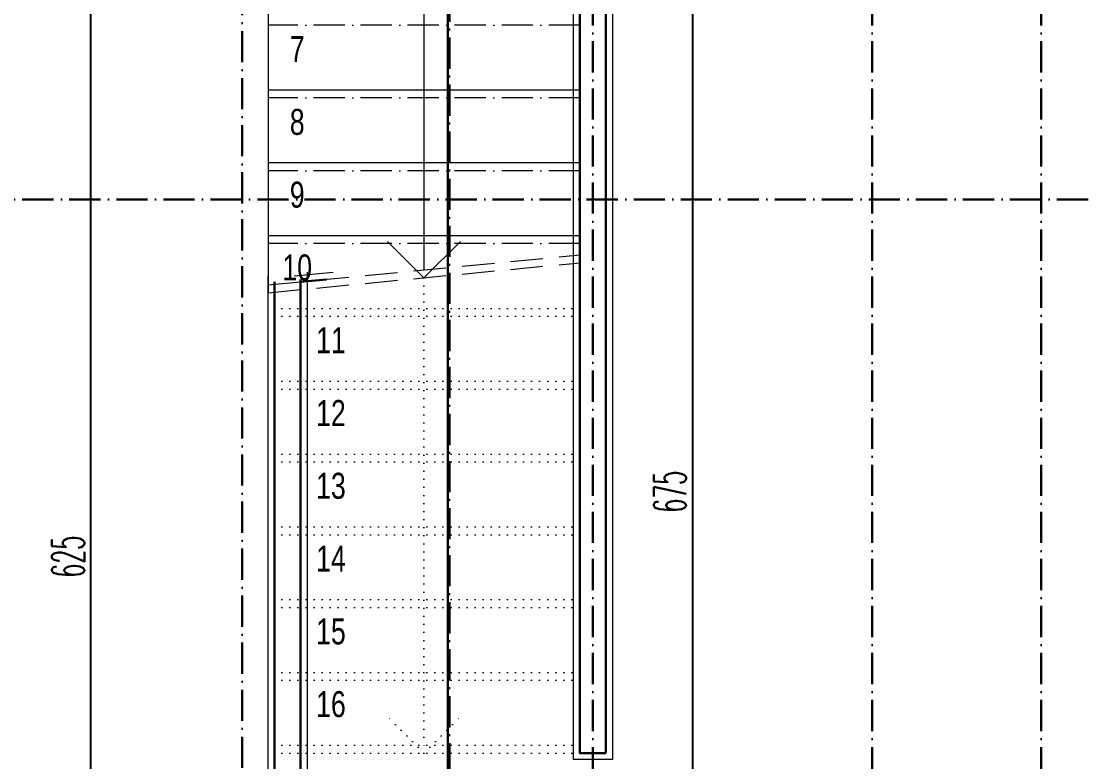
# Model space of a CAD drawing. Extents: x 775040 to 808375, y 4159409 to 4163651.
# Drawn here: x 781780.1 to 782189.4, y 4161177.4 to 4161462.3 of the extents above; entities that cross this region are included whole.
import ezdxf
from ezdxf.enums import TextEntityAlignment as Align

# ---------------------------------------------------------------- set-up
doc = ezdxf.new("R2010")
doc.units = 0
doc.header["$MEASUREMENT"] = 0
doc.header["$PDMODE"] = 3
for name, pattern in [('ACAD_ISO07W100', [3, 0, -3]), ('ACAD_ISO10W100', [18, 12, -3, 0, -3]), ('DUZ', [500, 500]), ('HIDDEN', [0.375, 0.25, -0.125])]:
    doc.linetypes.add(name, pattern=pattern)
doc.layers.get('0').update_dxf_attribs({"linetype": 'DUZ'})
for name, color, linetype, lineweight in [('Z_ duvar', 7, 'Continuous', 30), ('Z_aks', 2, 'ACAD_ISO10W100', 30), ('Z_g2', 2, 'Continuous', 9), ('Z_iç ölçü dikey', 111, 'Continuous', 25), ('Z_kesit çizgisi', 6, 'ACAD_ISO10W100', 30), ('Z_merdiven', 5, 'Continuous', 20), ('Z_sıva', 241, 'Continuous', 5), ('Z_yazı', 4, 'Continuous', 20)]:
    doc.layers.add(name, color=color, linetype=linetype, lineweight=lineweight)
doc.styles.add('10', font='swisscl.ttf', dxfattribs={"height": 10})
doc.styles.add('OLCUIC', font='ROMANS.SHX', dxfattribs={"width": 0.5})
doc.dimstyles.new('ölçü 50', dxfattribs={"dimtxt": 12.5, "dimasz": 7, "dimexe": 5.3, "dimexo": 5, "dimgap": 2.5, "dimtad": 1, "dimdec": 0, "dimzin": 9, "dimdsep": 46, "dimtxsty": 'OLCUIC', "dimblk1": 'ARCHTICK', "dimblk2": 'ARCHTICK', "dimsah": 1, "dimcen": 0, "dimdle": 5.5, "dimadec": 0, "dimazin": 0, "dimtfac": 1, "dimtdec": 0, "dimtix": 1, "dimtofl": 0, "dimtmove": 1, "dimatfit": 3, "dimldrblk": 'ARCHTICK', "dimfxl": 0, "dimtolj": 1, "dimtzin": 0, "dimarcsym": 0})

# ---------------------------------------------------------------- blocks, each defined once
blk = doc.blocks.new('_ARCHTICK')
at = {"color": 0, "linetype": 'ByBlock', "const_width": 0.15}
blk.add_lwpolyline([(-0.5, -0.5), (0.5, 0.5)], dxfattribs=at)
blk = doc.blocks.new('*D809')
at = {"layer": 'Defpoints', "color": 0, "linetype": 'Continuous', "transparency": 16777216}
for p in [(782017.64, 4161618.75), (782038.55, 4161618.75), (782000.49, 4160943.75)]:
    blk.add_point(p, dxfattribs=at)
at = {"layer": 'Z_iç ölçü dikey', "color": 0, "linetype": 'Continuous', "lineweight": -2, "transparency": 16777216}
for p, q in [((782038.55, 4160938.25), (782038.55, 4161624.25)), ((782030.55, 4161618.75), (782043.85, 4161618.75)), ((782030.55, 4160943.75), (782043.85, 4160943.75))]:
    blk.add_line(p, q, dxfattribs=at)
at = {"layer": 'Z_iç ölçü dikey', "color": 0, "linetype": 'Continuous', "lineweight": -2, "transparency": 16777216, "xscale": 7, "yscale": 7, "zscale": 7}
for p, rotation in [((782038.55, 4161618.75), 90), ((782038.55, 4160943.75), 270)]:
    blk.add_blockref('_ARCHTICK', p, dxfattribs=dict(at, rotation=rotation))
at = {"layer": 'Z_iç ölçü dikey', "color": 0, "linetype": 'Continuous', "transparency": 16777216, "insert": (782029.8, 4161281.25), "char_height": 12.5, "attachment_point": 5, "rotation": 90, "style": 'OLCUIC'}
blk.add_mtext('\\A1;675', dxfattribs=at)
blk = doc.blocks.new('*D823')
at = {"layer": 'Defpoints', "color": 0, "linetype": 'Continuous', "transparency": 16777216}
for p in [(781806.94, 4161568.75), (781845.14, 4161568.75), (781845.14, 4160943.75)]:
    blk.add_point(p, dxfattribs=at)
at = {"layer": 'Z_iç ölçü dikey', "color": 0, "linetype": 'Continuous', "lineweight": -2, "transparency": 16777216}
for p, q in [((781806.94, 4160938.25), (781806.94, 4161574.25)), ((781814.94, 4161568.75), (781801.64, 4161568.75)), ((781814.94, 4160943.75), (781801.64, 4160943.75))]:
    blk.add_line(p, q, dxfattribs=at)
at = {"layer": 'Z_iç ölçü dikey', "color": 0, "linetype": 'Continuous', "lineweight": -2, "transparency": 16777216, "xscale": 7, "yscale": 7, "zscale": 7}
for p, rotation in [((781806.94, 4161568.75), 90), ((781806.94, 4160943.75), 270)]:
    blk.add_blockref('_ARCHTICK', p, dxfattribs=dict(at, rotation=rotation))
at = {"layer": 'Z_iç ölçü dikey', "color": 0, "linetype": 'Continuous', "transparency": 16777216, "insert": (781798.19, 4161256.25), "char_height": 12.5, "attachment_point": 5, "rotation": 90, "style": 'OLCUIC'}
blk.add_mtext('\\A1;625', dxfattribs=at)

msp = doc.modelspace()

# ---------------------------------------------------------------- linework, layer by layer
at = {"layer": 'Z_ duvar', "linetype": 'Continuous'}
for p, q in [((781995.14, 4161628.75), (781995.14, 4161180.75)), ((782005.14, 4161180.75), (782005.14, 4161618.75)), ((781877.64, 4161362.01), (781877.64, 4160943.66)), ((781887.64, 4160943.75), (781887.64, 4161362.97)), ((781887.64, 4161362.01), (781897.64, 4161362.97)), ((781995.14, 4161180.75), (782005.14, 4161180.75))]:
    msp.add_line(p, q, dxfattribs=at)
at = {"layer": 'Z_aks'}
for p, q in [((781865.14, 4159509.81), (781865.14, 4163651.37)), ((782000.14, 4159668.75), (782000.14, 4163028.75)), ((782107.64, 4159668.75), (782107.64, 4163028.75)), ((782172.64, 4159668.75), (782172.64, 4163028.75)), ((783077.64, 4161393.75), (780267.64, 4161393.75))]:
    msp.add_line(p, q, dxfattribs=at)
at = {"layer": 'Z_g2', "linetype": 'HIDDEN', "ltscale": 50}
for p, q in [((781875.14, 4161360.81), (781995.14, 4161372.35)), ((781875.14, 4161357.81), (781995.14, 4161369.35))]:
    msp.add_line(p, q, dxfattribs=at)
at = {"layer": 'Z_kesit çizgisi', "linetype": 'Continuous'}
msp.add_line((781944.3, 4162908.7), (781944.3, 4159734.81), dxfattribs=at)
at = {"layer": 'Z_kesit çizgisi'}
msp.add_line((781945.02, 4162903.99), (781945.02, 4160704.69), dxfattribs=at)
at = {"layer": 'Z_merdiven', "color": 1, "linetype": 'Continuous'}
for p, q in [((781935.14, 4161628.75), (781935.14, 4161366.58)), ((781875.14, 4161568.75), (781875.14, 4161357.81)), ((781935.14, 4161363.58), (781921.14, 4161377.58)), ((781935.14, 4161363.58), (781949.14, 4161377.58))]:
    msp.add_line(p, q, dxfattribs=at)
at = {"layer": 'Z_merdiven', "linetype": 'ACAD_ISO10W100'}
for p, q in [((781995.14, 4161460.75), (781875.14, 4161460.75)), ((781995.14, 4161432.75), (781875.14, 4161432.75)), ((781995.14, 4161404.75), (781875.14, 4161404.75)), ((781995.14, 4161376.75), (781875.14, 4161376.75))]:
    msp.add_line(p, q, dxfattribs=at)
at = {"layer": 'Z_merdiven', "linetype": 'Continuous'}
for p, q in [((781995.14, 4161435.75), (781875.14, 4161435.75)), ((781995.14, 4161407.75), (781875.14, 4161407.75)), ((781995.14, 4161379.75), (781875.14, 4161379.75))]:
    msp.add_line(p, q, dxfattribs=at)
at = {"layer": 'Z_merdiven', "color": 1, "linetype": 'ACAD_ISO07W100'}
for p, q in [((781935.14, 4161363.58), (781935.14, 4161180.75)), ((781935.14, 4161180.75), (781921.14, 4161194.75)), ((781935.14, 4161180.75), (781949.14, 4161194.75))]:
    msp.add_line(p, q, dxfattribs=at)
at = {"layer": 'Z_merdiven', "linetype": 'ACAD_ISO07W100'}
for p, q in [((781995.14, 4161351.75), (781875.14, 4161351.75)), ((781995.14, 4161348.75), (781875.14, 4161348.75)), ((781995.14, 4161323.75), (781875.14, 4161323.75)), ((781995.14, 4161320.75), (781875.14, 4161320.75)), ((781995.14, 4161295.75), (781875.14, 4161295.75)), ((781995.14, 4161292.75), (781875.14, 4161292.75)), ((781995.14, 4161267.75), (781875.14, 4161267.75)), ((781995.14, 4161264.75), (781875.14, 4161264.75)), ((781995.14, 4161239.75), (781875.14, 4161239.75)), ((781995.14, 4161236.75), (781875.14, 4161236.75)), ((781995.14, 4161211.75), (781875.14, 4161211.75)), ((781995.14, 4161208.75), (781875.14, 4161208.75)), ((781995.14, 4161183.75), (781875.14, 4161183.75)), ((781995.14, 4161180.75), (781875.14, 4161180.75))]:
    msp.add_line(p, q, dxfattribs=at)
at = {"layer": 'Z_sıva', "linetype": 'Continuous'}
for p, q in [((781992.64, 4161178.25), (781992.64, 4161631.25)), ((782007.64, 4161616.25), (782007.64, 4161178.25)), ((781885.14, 4161364.28), (781900.14, 4161365.72)), ((781890.14, 4161365.72), (781890.14, 4160946.25)), ((781875.14, 4160946.25), (781875.14, 4161364.28)), ((782007.64, 4161178.25), (781992.64, 4161178.25))]:
    msp.add_line(p, q, dxfattribs=at)

# ---------------------------------------------------------------- texts
at = {"layer": 'Z_merdiven', "linetype": 'ACAD_ISO07W100', "style": '10'}
for s, p in [('11', (781899.33, 4161339.55)), ('12', (781899.33, 4161311.55)), ('13', (781899.33, 4161283.55)), ('14', (781899.33, 4161255.55)), ('15', (781899.33, 4161227.55)), ('16', (781899.33, 4161199.55))]:
    msp.add_text(s, height=10, dxfattribs=at).set_placement(p, align=Align.MIDDLE_CENTER)
at = {"layer": 'Z_yazı', "ltscale": 0.01, "style": '10'}
for s, p in [('7', (781886.35, 4161451.55)), ('8', (781886.35, 4161423.55)), ('9', (781886.35, 4161395.55)), ('10', (781886.35, 4161367.55))]:
    msp.add_text(s, height=10, dxfattribs=at).set_placement(p, align=Align.MIDDLE_CENTER)

# ---------------------------------------------------------------- dimensions: what is measured, and where the dimension line sits
at = {"layer": 'Z_iç ölçü dikey', "linetype": 'Continuous'}
for base, p1, p2, picture, middle in [((782038.55, 4161618.75), (782000.49, 4160943.75), (782017.64, 4161618.75), '*D809', (782029.8, 4161281.25)), ((781806.94, 4161568.75), (781845.14, 4160943.75), (781845.14, 4161568.75), '*D823', (781798.19, 4161256.25))]:
    dim = msp.add_linear_dim(base=base, p1=p1, p2=p2, angle=90, dimstyle='ölçü 50', override={"dimfxl": 8}, dxfattribs=at)
    dim.commit()
    dim.dimension.update_dxf_attribs({"geometry": picture, "text_midpoint": middle})

doc.saveas('drawing.dxf')
